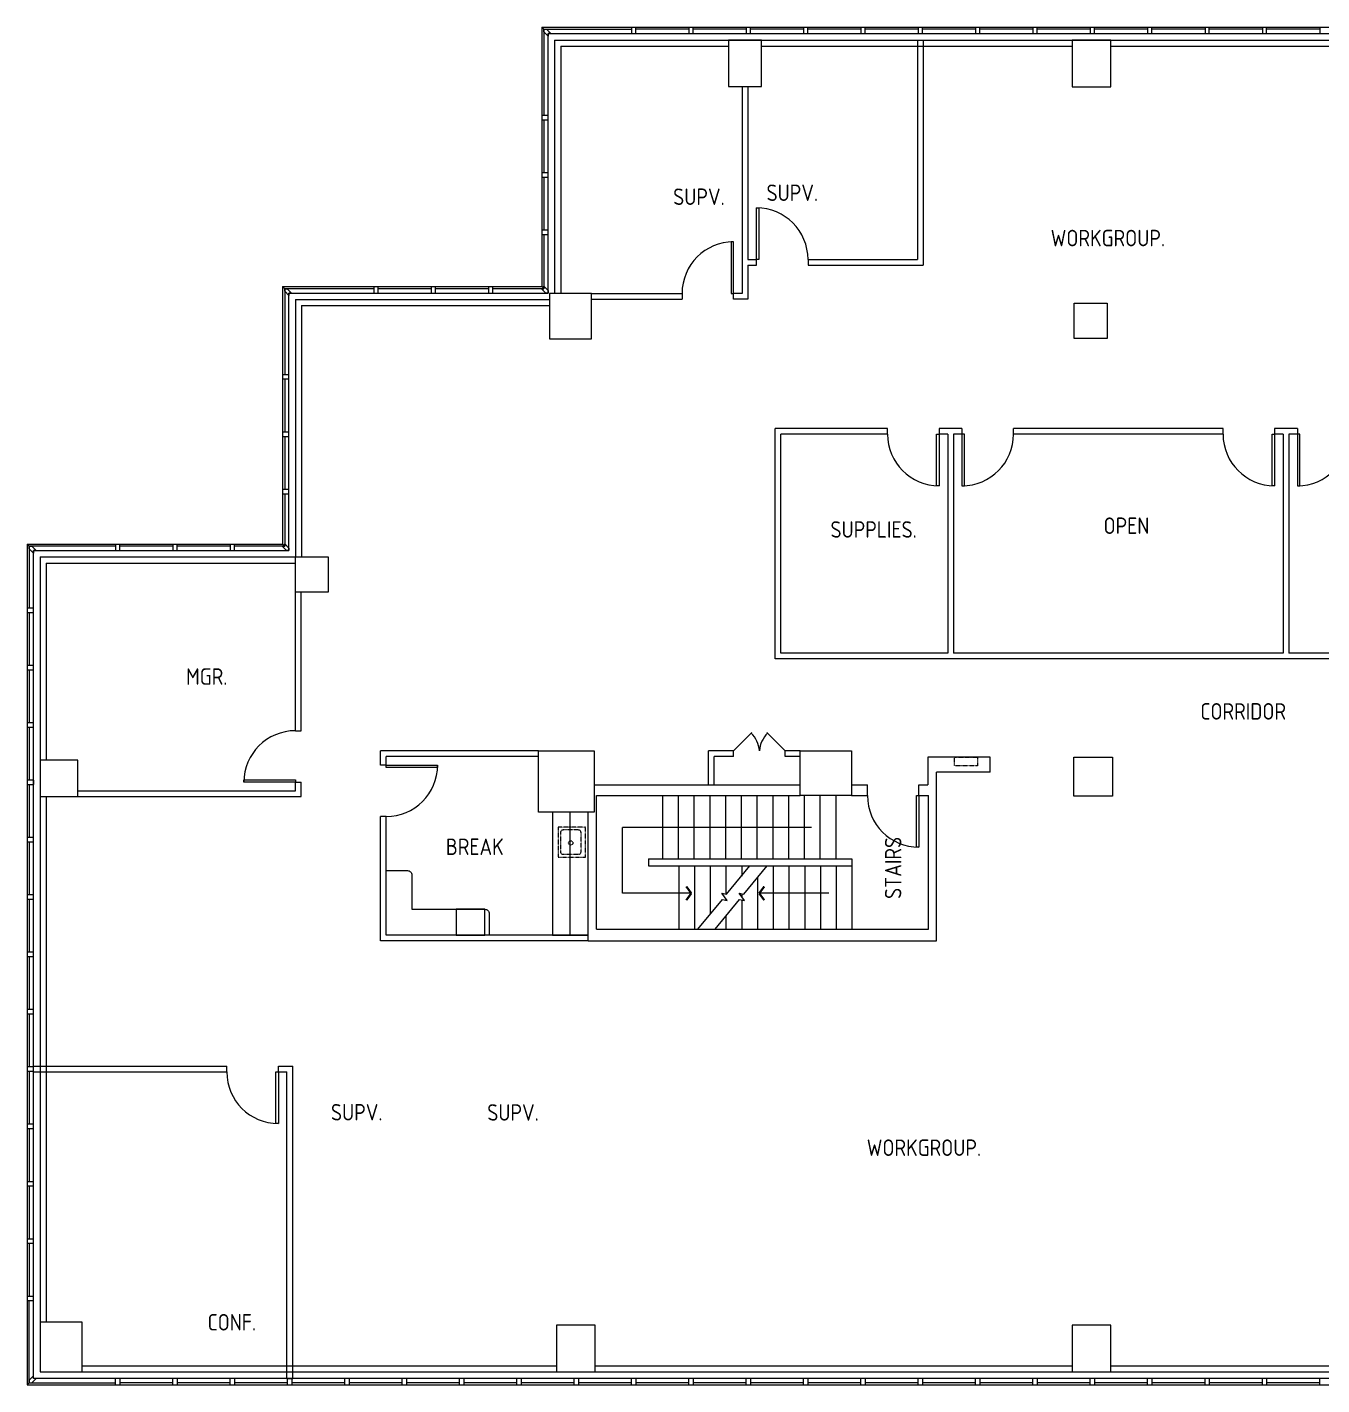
# Model space of a CAD drawing. Extents: x 0 to 2565, y -97 to 1116.
# Drawn here: x 0 to 904, y 0 to 949 of the extents above; entities that cross this region are included whole.
import ezdxf

# ---------------------------------------------------------------- set-up
doc = ezdxf.new("R2010")
doc.units = 0
doc.header["$LTSCALE"] = 0.375
doc.header["$MEASUREMENT"] = 0
doc.linetypes.add('PHANTOM2', pattern=[1.25, 0.625, -0.125, 0.125, -0.125, 0.125, -0.125])
doc.layers.get('0').update_dxf_attribs({"lineweight": 0})
for name, color, linetype, lineweight in [('0-REFS', 8, 'Continuous', 0), ('A-ANNO-NOTE', 200, 'Continuous', 18), ('A-ANNO-RMNAME', 211, 'Continuous', 30), ('A-DOOR', 5, 'Continuous', 18), ('A-FLOR-CASE', 132, 'Continuous', 18), ('A-FLOR-STRS', 31, 'Continuous', 18), ('A-GLAZ', 4, 'Continuous', 18), ('A-WALL-EXTR', 82, 'Continuous', 18), ('A-WALL-INTR', 82, 'Continuous', 18), ('M-CONT-THER', 4, 'Continuous', 18), ('P-FIXT', 191, 'PHANTOM2', 18), ('S-COLS', 3, 'Continuous', 18)]:
    doc.layers.add(name, color=color, linetype=linetype, lineweight=lineweight)
doc.styles.add('Architectural', font='architxt.shx')

# ---------------------------------------------------------------- blocks, each defined once
blk = doc.blocks.new('corner')
at = {"layer": 'A-GLAZ'}
blk.add_lwpolyline([(0, 1.75), (0, 0), (-1.75, 0), (-4.75, 3), (-3, 3), (-3, 4.75)], close=True, dxfattribs=at)
blk = doc.blocks.new('sink2119')
at = {"layer": 'P-FIXT'}
for p, q in [((0, 10.5), (0, -10.5)), ((19, 10.5), (0, 10.5)), ((19, -10.5), (19, 10.5)), ((3, 6.5), (3, -6.5)), ((15.5, 8.5), (5, 8.5)), ((17.5, -6.5), (17.5, 6.5)), ((5, -8.5), (15.5, -8.5)), ((0, -10.5), (19, -10.5))]:
    blk.add_line(p, q, dxfattribs=at)
blk.add_circle((10.25, 0.5), 1.5, dxfattribs=at)
for centre, start, end in [((5, 6.5), 90, 180), ((15.5, 6.5), 0, 90), ((5, -6.5), 180, 270), ((15.5, -6.5), 270, 0)]:
    blk.add_arc(centre, 2, start, end, dxfattribs=at)

msp = doc.modelspace()

# ---------------------------------------------------------------- linework, layer by layer
at = {"layer": '0-REFS'}
for p, q in [((359.5, 948.5), (1084.89, 948.5)), ((359.5, 948.5), (359.5, 767.22)), ((359.5, 948.5), (361, 947)), ((361, 947), (361, 886.8)), ((361, 947), (422.22, 947)), ((364, 762.72), (364, 944)), ((364, 944), (1089.39, 944)), ((368.5, 939.5), (1095.62, 939.5)), ((368.5, 939.5), (368.5, 762.5)), ((422.22, 948.5), (422.22, 944)), ((462.28, 947), (425.22, 947)), ((462.28, 948.5), (462.28, 944)), ((502.35, 947), (465.28, 947)), ((372.75, 935.25), (490, 935.25)), ((372.75, 935.25), (372.75, 762.5)), ((359.5, 883.8), (364, 883.8)), ((361, 883.8), (361, 846.74)), ((359.5, 843.74), (364, 843.74)), ((361, 843.74), (361, 806.68)), ((359.5, 803.68), (364, 803.68)), ((361, 803.68), (361, 765.72)), ((178.4, 767.22), (178.4, 587.37)), ((178.4, 767.22), (359.5, 767.22)), ((179.9, 765.72), (178.4, 767.22)), ((242.26, 765.72), (179.9, 765.72)), ((179.9, 765.72), (179.9, 705.7)), ((182.9, 582.87), (182.9, 762.72)), ((182.9, 762.72), (364, 762.72)), ((242.26, 767.22), (242.26, 762.72)), ((282.32, 765.72), (245.26, 765.72)), ((282.32, 767.22), (282.32, 762.72)), ((322.39, 765.72), (285.32, 765.72)), ((322.39, 767.22), (322.39, 762.72)), ((361, 765.72), (325.39, 765.72)), ((359.5, 767.22), (361, 765.72)), ((187.4, 758.22), (187.4, 578.37)), ((187.4, 758.22), (364.9, 758.22)), ((191.65, 753.97), (191.65, 578.37)), ((191.65, 753.97), (364.9, 753.97)), ((178.4, 702.7), (182.9, 702.7)), ((179.9, 702.7), (179.9, 665.64))]:
    msp.add_line(p, q, dxfattribs=at)
for points in [[(425.22, 944), (425.22, 948.5)], [(465.28, 944), (465.28, 948.5)], [(364, 886.8), (359.5, 886.8)], [(364, 846.74), (359.5, 846.74)], [(364, 806.68), (359.5, 806.68)], [(245.26, 762.72), (245.26, 767.22)], [(285.32, 762.72), (285.32, 767.22)], [(325.39, 762.72), (325.39, 767.22)], [(182.9, 705.7), (178.4, 705.7)]]:
    msp.add_lwpolyline(points, dxfattribs=at)
msp.add_lwpolyline([(394.15, 762.5), (364.9, 762.5), (364.9, 730.75), (394.15, 730.75)], close=True, dxfattribs=at)
msp.add_arc((493.5, 762.5), 36, 90, 180, dxfattribs=at)
at = {"layer": 'A-ANNO-NOTE'}
for p, q in [((416, 343.38), (416, 389.38)), ((548, 389.38), (416, 389.38)), ((464, 343.38), (416, 343.38)), ((560, 343.38), (511.42, 343.38))]:
    msp.add_line(p, q, dxfattribs=at)
at = {"layer": 'A-ANNO-NOTE', "const_width": 1.5}
for points in [[(464, 343.38), (460.45, 348.18)], [(464, 343.38), (460.45, 338.58)], [(511.42, 343.38), (514.96, 348.18)], [(511.42, 343.38), (514.96, 338.58)]]:
    msp.add_lwpolyline(points, dxfattribs=at)
at = {"layer": 'A-DOOR'}
for p, q in [((509.5, 786.25), (509.5, 822.25)), ((509.5, 822.25), (511.25, 822.25)), ((511.25, 822.25), (511.25, 786.25)), ((491.75, 798.5), (491.75, 762.5)), ((493.5, 798.5), (491.75, 798.5)), ((493.5, 762.5), (493.5, 798.5)), ((511.25, 786.25), (509.5, 786.25)), ((491.75, 762.5), (493.5, 762.5)), ((635.33, 628.13), (635.33, 664.13)), ((635.33, 664.13), (637.08, 664.13)), ((637.08, 664.13), (637.08, 628.13)), ((653.08, 664.13), (653.08, 628.13)), ((654.83, 664.13), (653.08, 664.13)), ((654.83, 628.13), (654.83, 664.13)), ((869.69, 628.13), (869.69, 664.13)), ((869.69, 664.13), (871.44, 664.13)), ((871.44, 664.13), (871.44, 628.13)), ((887.44, 664.13), (887.44, 628.13)), ((889.19, 664.13), (887.44, 664.13)), ((889.19, 628.13), (889.19, 664.13)), ((637.08, 628.13), (635.33, 628.13)), ((653.08, 628.13), (654.83, 628.13)), ((871.44, 628.13), (869.69, 628.13)), ((887.44, 628.13), (889.19, 628.13)), ((493.52, 443), (506.25, 455.73)), ((529.52, 443), (516.79, 455.73)), ((250.75, 433), (286.75, 433)), ((250.75, 431.25), (250.75, 433)), ((286.75, 431.25), (250.75, 431.25)), ((286.75, 433), (286.75, 431.25)), ((151.4, 422.75), (187.4, 422.75)), ((151.4, 421), (151.4, 422.75)), ((187.4, 421), (151.4, 421)), ((187.4, 422.75), (187.4, 421)), ((621.25, 375.63), (621.25, 411.62)), ((621.25, 411.62), (623, 411.62)), ((623, 411.62), (623, 375.63)), ((623, 375.63), (621.25, 375.63)), ((173.75, 182.57), (173.75, 218.57)), ((173.75, 218.57), (175.5, 218.57)), ((175.5, 218.57), (175.5, 182.57)), ((175.5, 182.57), (173.75, 182.57))]:
    msp.add_line(p, q, dxfattribs=at)
for centre, radius, start, end in [((509.5, 786.25), 36, 0, 90), ((637.08, 664.13), 36, 180, 270), ((653.08, 664.13), 36, 270, 0), ((871.44, 664.13), 36, 180, 270), ((887.44, 664.13), 36, 270, 0), ((187.4, 421), 36, 90, 180), ((491.85, 441.33), 19.74, 4.85928, 45), ((531.19, 441.33), 19.74, 135, 175.14072), ((250.75, 433), 36, 270, 0), ((623, 411.62), 36, 180, 270), ((175.5, 218.57), 36, 180, 270)]:
    msp.add_arc(centre, radius, start, end, dxfattribs=at)
at = {"layer": 'A-FLOR-CASE'}
msp.add_line((379, 400.13), (379, 314.25), dxfattribs=at)
for points in [[(392, 400.13), (367, 400.13), (367, 314.25), (392, 314.25)], [(299.75, 314.25), (319.75, 314.25), (319.75, 332.25), (299.75, 332.25)]]:
    msp.add_lwpolyline(points, close=True, dxfattribs=at)
msp.add_lwpolyline([(250.75, 314.25), (250.75, 359.25), (265.75, 359.25, -0.414214), (268.75, 356.25), (268.75, 332.25), (319.75, 332.25, -0.414214), (322.75, 329.25), (322.75, 314.25), (250.75, 314.25)], format="xyb", dxfattribs=at)
at = {"layer": 'A-FLOR-STRS'}
for p, q in [((443.84, 411.62), (443.84, 367.51)), ((454.84, 411.62), (454.84, 367.51)), ((465.84, 411.62), (465.84, 367.51)), ((476.84, 411.62), (476.84, 367.51)), ((487.84, 411.62), (487.84, 367.51)), ((498.84, 411.62), (498.84, 367.51)), ((509.84, 411.62), (509.84, 367.51)), ((520.84, 411.62), (520.84, 367.51)), ((531.84, 411.62), (531.84, 367.51)), ((542.84, 411.62), (542.84, 367.51)), ((553.84, 411.62), (553.84, 367.51)), ((564.84, 411.62), (564.84, 367.51)), ((434, 367.51), (434, 362.51)), ((434, 367.51), (576.19, 367.51)), ((434, 362.51), (576.19, 362.51)), ((455.19, 362.51), (455.19, 318.37)), ((466.19, 362.51), (466.19, 318.37)), ((477.19, 362.51), (477.19, 328.75)), ((488.19, 362.51), (488.19, 342.8)), ((488.66, 342.69), (504.97, 362.51)), ((499.19, 362.51), (499.19, 355.48)), ((500.68, 342.69), (516.99, 362.51)), ((521.19, 362.51), (521.19, 318.37)), ((532.19, 362.51), (532.19, 318.37)), ((543.19, 362.51), (543.19, 318.37)), ((554.19, 362.51), (554.19, 318.37)), ((565.19, 362.51), (565.19, 318.37)), ((576.19, 367.51), (576.19, 318.37)), ((510.19, 354.25), (510.19, 318.37)), ((485.28, 343.46), (488.66, 342.69)), ((489.14, 338.4), (485.28, 343.46)), ((501.15, 338.4), (497.3, 343.46)), ((497.3, 343.46), (500.68, 342.69)), ((499.19, 343.03), (499.19, 340.98)), ((468.65, 318.37), (485.73, 339.13)), ((480.66, 318.37), (497.74, 339.13)), ((485.73, 339.13), (489.14, 338.4)), ((488.19, 339.65), (488.19, 338.6)), ((497.74, 339.13), (501.15, 338.4)), ((499.19, 338.82), (499.19, 318.37)), ((488.19, 327.52), (488.19, 318.37))]:
    msp.add_line(p, q, dxfattribs=at)
at = {"layer": 'A-GLAZ'}
for p, q in [((502.35, 948.5), (502.35, 944)), ((542.41, 947), (505.35, 947)), ((542.41, 948.5), (542.41, 944)), ((582.47, 947), (545.41, 947)), ((582.47, 948.5), (582.47, 944)), ((622.53, 947), (585.47, 947)), ((622.53, 948.5), (622.53, 944)), ((662.6, 947), (625.53, 947)), ((662.6, 948.5), (662.6, 944)), ((702.66, 947), (665.6, 947)), ((702.66, 948.5), (702.66, 944)), ((742.72, 947), (705.66, 947)), ((742.72, 948.5), (742.72, 944)), ((782.78, 947), (745.72, 947)), ((782.78, 948.5), (782.78, 944)), ((822.85, 947), (785.78, 947)), ((822.85, 948.5), (822.85, 944)), ((862.91, 947), (825.85, 947)), ((862.91, 948.5), (862.91, 944)), ((902.97, 947), (865.91, 947)), ((902.97, 948.5), (902.97, 944)), ((178.4, 662.64), (182.9, 662.64)), ((179.9, 662.64), (179.9, 625.58)), ((178.4, 622.58), (182.9, 622.58)), ((179.9, 622.58), (179.9, 585.87)), ((1.5, 585.87), (0, 587.37)), ((1.5, 585.87), (1.5, 542.57)), ((61.66, 585.87), (1.5, 585.87)), ((4.5, 4.5), (4.5, 582.87)), ((4.5, 582.87), (182.9, 582.87)), ((61.66, 587.37), (61.66, 582.87)), ((101.72, 585.87), (64.66, 585.87)), ((101.72, 587.37), (101.72, 582.87)), ((141.78, 585.87), (104.72, 585.87)), ((141.78, 587.37), (141.78, 582.87)), ((179.9, 585.87), (144.78, 585.87)), ((179.9, 585.87), (178.4, 587.37)), ((0, 539.57), (4.5, 539.57)), ((1.5, 539.57), (1.5, 502.52)), ((0, 499.51), (4.5, 499.51)), ((1.5, 499.51), (1.5, 462.46)), ((0, 459.44), (4.5, 459.44)), ((1.5, 459.44), (1.5, 422.4)), ((0, 419.38), (4.5, 419.38)), ((1.5, 419.38), (1.5, 382.34)), ((0, 379.32), (4.5, 379.32)), ((1.5, 379.32), (1.5, 342.27)), ((0, 339.26), (4.5, 339.26)), ((1.5, 339.26), (1.5, 302.21)), ((0, 299.19), (4.5, 299.19)), ((1.5, 299.19), (1.5, 262.15)), ((0, 259.13), (4.5, 259.13)), ((1.5, 259.13), (1.5, 222.09)), ((0, 219.07), (4.5, 219.07)), ((1.5, 219.07), (1.5, 182.02)), ((0, 179.01), (4.5, 179.01)), ((1.5, 179.01), (1.5, 141.96)), ((0, 138.94), (4.5, 138.94)), ((1.5, 138.94), (1.5, 101.9)), ((0, 98.88), (4.5, 98.88)), ((1.5, 98.88), (1.5, 61.84)), ((0, 58.82), (4.5, 58.82)), ((1.5, 1.5), (1.5, 58.8)), ((0, 0), (1.5, 1.5)), ((1.5, 1.5), (61.65, 1.5)), ((1089.39, 4.5), (4.5, 4.5)), ((61.66, 0), (61.66, 4.5)), ((101.72, 1.5), (64.66, 1.5)), ((101.72, 0), (101.72, 4.5)), ((141.79, 1.5), (104.72, 1.5)), ((141.79, 0), (141.79, 4.5)), ((181.85, 1.5), (144.79, 1.5)), ((181.85, 0), (181.85, 4.5)), ((221.91, 1.5), (184.85, 1.5)), ((221.91, 0), (221.91, 4.5)), ((261.97, 1.5), (224.91, 1.5)), ((261.97, 0), (261.97, 4.5)), ((302.04, 1.5), (264.97, 1.5)), ((302.04, 0), (302.04, 4.5)), ((342.1, 1.5), (305.04, 1.5)), ((342.1, 0), (342.1, 4.5)), ((382.16, 1.5), (345.1, 1.5)), ((382.16, 0), (382.16, 4.5)), ((422.22, 1.5), (385.16, 1.5)), ((422.22, 0), (422.22, 4.5)), ((462.29, 1.5), (425.22, 1.5)), ((462.29, 0), (462.29, 4.5)), ((502.35, 1.5), (465.29, 1.5)), ((502.35, 0), (502.35, 4.5)), ((542.41, 1.5), (505.35, 1.5)), ((542.41, 0), (542.41, 4.5)), ((582.47, 1.5), (545.41, 1.5)), ((582.47, 0), (582.47, 4.5)), ((622.54, 1.5), (585.47, 1.5)), ((622.54, 0), (622.54, 4.5)), ((662.6, 1.5), (625.54, 1.5)), ((662.6, 0), (662.6, 4.5)), ((702.66, 1.5), (665.6, 1.5)), ((702.66, 0), (702.66, 4.5)), ((742.72, 1.5), (705.66, 1.5)), ((742.72, 0), (742.72, 4.5)), ((782.79, 1.5), (745.72, 1.5)), ((782.79, 0), (782.79, 4.5)), ((822.85, 1.5), (785.79, 1.5)), ((822.85, 0), (822.85, 4.5)), ((862.91, 1.5), (825.85, 1.5)), ((862.91, 0), (862.91, 4.5)), ((902.97, 1.5), (865.91, 1.5)), ((902.97, 0), (902.97, 4.5))]:
    msp.add_line(p, q, dxfattribs=at)
for points in [[(505.35, 944), (505.35, 948.5)], [(545.41, 944), (545.41, 948.5)], [(585.47, 944), (585.47, 948.5)], [(625.53, 944), (625.53, 948.5)], [(665.6, 944), (665.6, 948.5)], [(705.66, 944), (705.66, 948.5)], [(745.72, 944), (745.72, 948.5)], [(785.78, 944), (785.78, 948.5)], [(825.85, 944), (825.85, 948.5)], [(865.91, 944), (865.91, 948.5)], [(182.9, 665.64), (178.4, 665.64)], [(182.9, 625.58), (178.4, 625.58)], [(64.66, 582.87), (64.66, 587.37)], [(104.72, 582.87), (104.72, 587.37)], [(144.78, 582.87), (144.78, 587.37)], [(4.5, 542.57), (0, 542.57)], [(4.5, 502.51), (0, 502.51)], [(4.5, 462.44), (0, 462.44)], [(4.5, 422.38), (0, 422.38)], [(4.5, 382.32), (0, 382.32)], [(4.5, 342.26), (0, 342.26)], [(4.5, 302.19), (0, 302.19)], [(4.5, 262.13), (0, 262.13)], [(4.5, 222.07), (0, 222.07)], [(4.5, 182.01), (0, 182.01)], [(4.5, 141.94), (0, 141.94)], [(4.5, 101.88), (0, 101.88)], [(4.5, 61.82), (0, 61.82)], [(64.66, 4.5), (64.66, 0)], [(104.72, 4.5), (104.72, 0)], [(144.79, 4.5), (144.79, 0)], [(184.85, 4.5), (184.85, 0)], [(224.91, 4.5), (224.91, 0)], [(264.97, 4.5), (264.97, 0)], [(305.04, 4.5), (305.04, 0)], [(345.1, 4.5), (345.1, 0)], [(385.16, 4.5), (385.16, 0)], [(425.22, 4.5), (425.22, 0)], [(465.29, 4.5), (465.29, 0)], [(505.35, 4.5), (505.35, 0)], [(545.41, 4.5), (545.41, 0)], [(585.47, 4.5), (585.47, 0)], [(625.54, 4.5), (625.54, 0)], [(665.6, 4.5), (665.6, 0)], [(705.66, 4.5), (705.66, 0)], [(745.72, 4.5), (745.72, 0)], [(785.79, 4.5), (785.79, 0)], [(825.85, 4.5), (825.85, 0)], [(865.91, 4.5), (865.91, 0)]]:
    msp.add_lwpolyline(points, dxfattribs=at)
at = {"layer": 'A-WALL-EXTR'}
for p, q in [((0, 587.37), (0, 0)), ((0, 587.37), (178.4, 587.37)), ((9, 578.37), (9, 9)), ((9, 578.37), (187.4, 578.37)), ((0, 0), (1084.89, 0)), ((9, 9), (1090.62, 9))]:
    msp.add_line(p, q, dxfattribs=at)
at = {"layer": 'A-WALL-INTR'}
for p, q in [((622.03, 939.5), (622.03, 786.25)), ((626.03, 939.5), (626.03, 782.25)), ((499.5, 907), (499.5, 762.5)), ((503.5, 907), (503.5, 786.25)), ((503.5, 786.25), (509.5, 786.25)), ((503.5, 782.25), (503.5, 758.5)), ((503.5, 782.25), (509.5, 782.25)), ((509.5, 782.25), (509.5, 786.25)), ((545.5, 786.25), (545.5, 782.25)), ((545.5, 786.25), (622.03, 786.25)), ((545.5, 782.25), (626.03, 782.25)), ((394.15, 762.5), (457.5, 762.5)), ((457.5, 762.5), (457.5, 758.5)), ((499.5, 762.5), (493.5, 762.5)), ((493.5, 758.5), (493.5, 762.5)), ((394.15, 758.5), (457.5, 758.5)), ((503.5, 758.5), (493.5, 758.5)), ((522.5, 507.13), (522.5, 668.13)), ((601.08, 668.13), (522.5, 668.13)), ((526.5, 511.13), (526.5, 664.13)), ((601.08, 664.13), (526.5, 664.13)), ((601.08, 664.13), (601.08, 668.13)), ((637.08, 668.13), (637.08, 664.13)), ((653.08, 668.13), (637.08, 668.13)), ((643.08, 664.13), (637.08, 664.13)), ((643.08, 664.13), (643.08, 511.13)), ((647.08, 664.13), (647.08, 511.13)), ((653.08, 664.13), (647.08, 664.13)), ((653.08, 668.13), (653.08, 664.13)), ((689.08, 664.13), (689.08, 668.13)), ((835.44, 668.13), (689.08, 668.13)), ((835.44, 664.13), (689.08, 664.13)), ((835.44, 664.13), (835.44, 668.13)), ((871.44, 668.13), (871.44, 664.13)), ((887.44, 668.13), (871.44, 668.13)), ((877.44, 664.13), (871.44, 664.13)), ((877.44, 664.13), (877.44, 511.13)), ((881.44, 664.13), (881.44, 511.13)), ((887.44, 664.13), (881.44, 664.13)), ((887.44, 668.13), (887.44, 664.13)), ((187.4, 457), (187.4, 553.67)), ((191.4, 457), (191.4, 553.67)), ((994.63, 507.13), (522.5, 507.13)), ((643.08, 511.13), (526.5, 511.13)), ((877.44, 511.13), (647.08, 511.13)), ((994.63, 511.13), (881.44, 511.13)), ((187.4, 457), (191.4, 457)), ((357.25, 443), (246.75, 443)), ((246.75, 433), (246.75, 443)), ((357.25, 439), (250.75, 439)), ((250.75, 433), (250.75, 439)), ((476, 419.25), (476, 443)), ((493.52, 443), (476, 443)), ((480, 419.25), (480, 439)), ((493.52, 439), (480, 439)), ((493.52, 439), (493.52, 443)), ((540, 443), (529.52, 443)), ((529.52, 439), (529.52, 443)), ((540, 439), (529.52, 439)), ((629.29, 438.5), (629.29, 419.25)), ((672.87, 438.5), (629.29, 438.5)), ((672.87, 428), (672.87, 438.5)), ((250.75, 433), (246.75, 433)), ((635.38, 310.25), (635.38, 428)), ((672.87, 428), (635.38, 428)), ((4.5, 422.38), (4.5, 419.38)), ((187.4, 415), (187.4, 421)), ((187.4, 421), (191.4, 421)), ((191.4, 411), (191.4, 421)), ((396, 419.25), (540, 419.25)), ((576, 419.25), (587, 419.25)), ((587, 411.62), (587, 419.25)), ((623, 411.62), (623, 419.25)), ((623, 419.25), (629.29, 419.25)), ((35.5, 415), (187.4, 415)), ((35.5, 411), (191.4, 411)), ((397.69, 318.37), (397.69, 411.62)), ((397.69, 411.62), (540, 411.62)), ((576, 411.62), (587, 411.62)), ((623, 411.62), (629.69, 411.62)), ((629.69, 318.37), (629.69, 411.62)), ((392, 310.25), (392, 400.13)), ((246.75, 310.25), (246.75, 397)), ((250.75, 397), (246.75, 397)), ((250.75, 314.25), (250.75, 397)), ((392, 314.25), (250.75, 314.25)), ((397.69, 318.37), (629.69, 318.37)), ((392, 310.25), (246.75, 310.25)), ((392, 310.25), (635.38, 310.25)), ((4.5, 222.57), (139.5, 222.57)), ((4.5, 219.07), (4.5, 222.07)), ((4.5, 218.57), (139.5, 218.57)), ((139.5, 218.57), (139.5, 222.57)), ((175.5, 218.57), (175.5, 222.57)), ((175.5, 222.57), (185.5, 222.57)), ((175.5, 218.57), (181.5, 218.57)), ((181.5, 4.5), (181.5, 218.57)), ((185.5, 4.5), (185.5, 222.57)), ((185.5, 4.5), (181.5, 4.5)), ((181.5, 4.5), (185.5, 4.5))]:
    msp.add_line(p, q, dxfattribs=at)
at = {"layer": 'M-CONT-THER'}
for p, q in [((513, 935.25), (730, 935.25)), ((757, 935.25), (1079.75, 935.25)), ((13.25, 574.12), (187.4, 574.12)), ((13.25, 574.12), (13.25, 436.5)), ((13.25, 411), (13.25, 43.75)), ((38.5, 13.25), (369.75, 13.25)), ((396.75, 13.25), (730, 13.25)), ((757, 13.25), (1090.62, 13.25))]:
    msp.add_line(p, q, dxfattribs=at)
at = {"layer": 'P-FIXT'}
msp.add_lwpolyline([(647.87, 438.5), (663.87, 438.5), (663.87, 432.5), (647.87, 432.5)], close=True, dxfattribs=at)
at = {"layer": 'S-COLS'}
for p, q in [((493.52, 439), (493.52, 443)), ((529.52, 439), (529.52, 443))]:
    msp.add_line(p, q, dxfattribs=at)
for points in [[(513, 939.5), (490, 939.5), (490, 907), (513, 907)], [(757, 939.5), (730, 939.5), (730, 906.75), (757, 906.75)], [(731.5, 731.05), (731.5, 755.75), (754.5, 755.75), (754.5, 731.05)], [(187.4, 578.37), (210.4, 578.37), (210.4, 553.67), (187.4, 553.67)], [(35.5, 436.5), (9, 436.5), (9, 411), (35.5, 411)], [(357.25, 443), (396, 443), (396, 400.13), (357.25, 400.13)], [(540, 411.62), (540, 443), (576, 443), (576, 411.62)], [(731.12, 438.5), (758.12, 438.5), (758.12, 411.25), (731.12, 411.25)], [(38.5, 43.75), (9, 43.75), (9, 9), (38.5, 9)], [(396.75, 41.75), (369.75, 41.75), (369.75, 9), (396.75, 9)], [(757, 41.75), (730, 41.75), (730, 9), (757, 9)]]:
    msp.add_lwpolyline(points, close=True, dxfattribs=at)

# ---------------------------------------------------------------- block references
at = {"rotation": 180}
msp.add_blockref('sink2119', (390, 379.13), dxfattribs=at)
at = {"layer": '0-REFS', "rotation": 180}
for p in [(361, 947), (179.9, 765.72)]:
    msp.add_blockref('corner', p, dxfattribs=at)
at = {"layer": '0-REFS'}
msp.add_blockref('corner', (364, 762.72), dxfattribs=at)
at = {"layer": 'A-GLAZ', "rotation": 180}
msp.add_blockref('corner', (1.5, 585.87), dxfattribs=at)
at = {"layer": 'A-GLAZ'}
msp.add_blockref('corner', (182.9, 582.87), dxfattribs=at)
at = {"layer": 'A-GLAZ', "xscale": -1}
msp.add_blockref('corner', (1.5, 1.5), dxfattribs=at)

# ---------------------------------------------------------------- texts
at = {"layer": 'A-ANNO-RMNAME', "char_height": 11.52, "attachment_point": 5, "style": 'Architectural'}
for s, insert, width in [('SUPV.', (469.32, 830.03), 11.52), ('SUPV.', (534.54, 832.81), 16.7049), ('WORKGROUP.', (754.99, 801.15), 16.7049), ('SUPPLIES.', (591.36, 597.57), 11.52), ('OPEN', (767.97, 600.2), 11.52), ('MGR.', (125.47, 494.82), 66.0253), ('CORRIDOR', (849.53, 470.5), 124.9247), ('BREAK', (312.72, 375.91), 11.52), ('SUPV.', (230.26, 190.43), 11.52), ('SUPV.', (339.45, 190.3), 11.52), ('WORKGROUP.', (626.49, 165.68), 11.52), ('CONF.', (142.97, 43.71), 11.52)]:
    msp.add_mtext(s, dxfattribs=dict(at, insert=insert, width=width))
at = {"layer": 'A-ANNO-RMNAME', "insert": (604.99, 361.12), "char_height": 11.52, "width": 14.9697, "attachment_point": 5, "rotation": 90, "style": 'Architectural'}
msp.add_mtext('STAIRS', dxfattribs=at)

doc.saveas('drawing.dxf')
